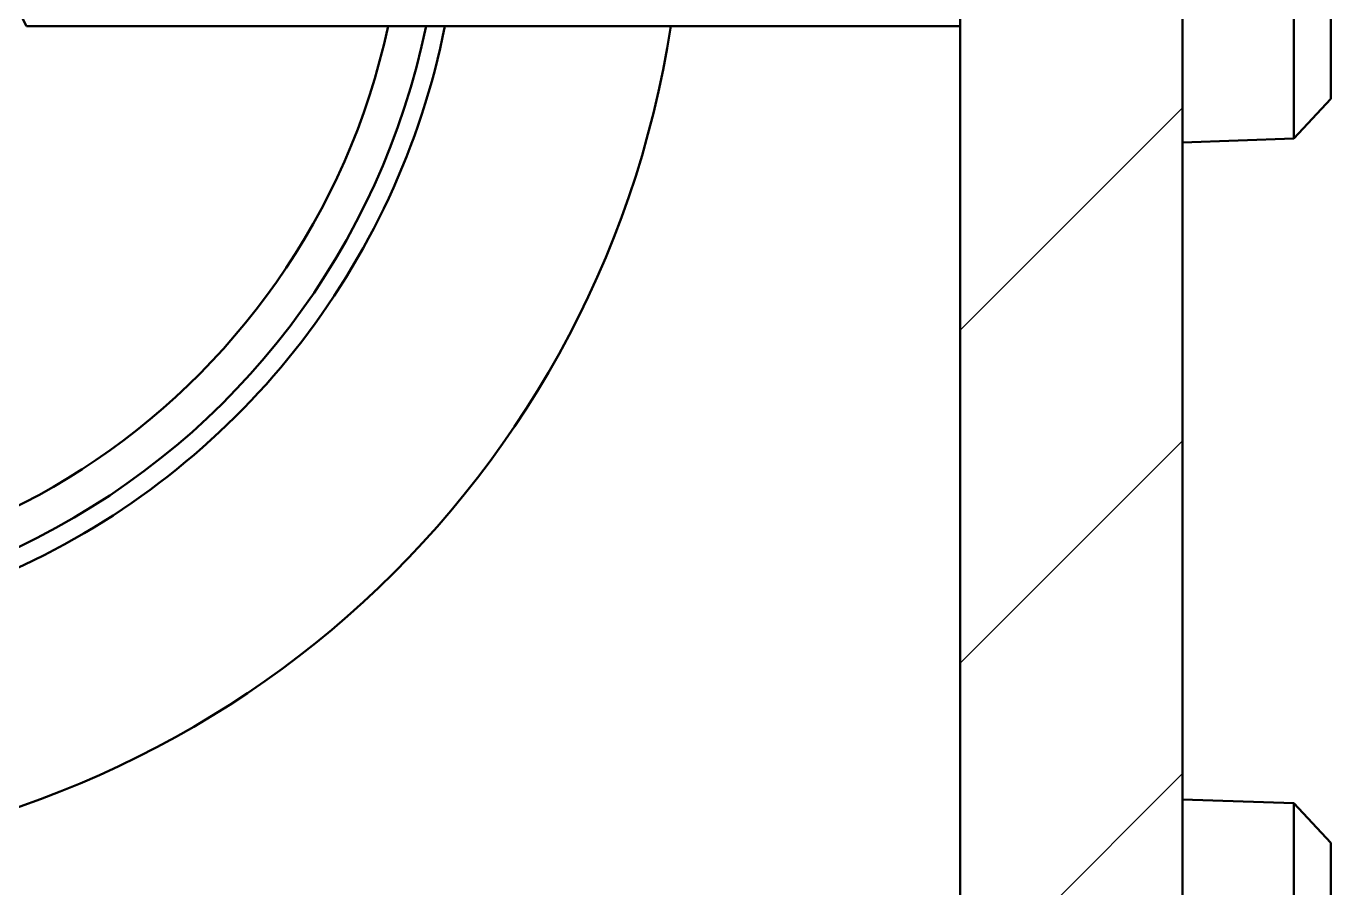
# Model space of a CAD drawing. Header units: millimetres. Extents: x 0 to 841, y 0 to 594.
# Drawn here: x 547.82 to 565.42, y 279 to 290.62 of the extents above; entities that cross this region are included whole.
import ezdxf

# ---------------------------------------------------------------- set-up
doc = ezdxf.new("R2010")
doc.units = ezdxf.units.MM
doc.layers.add('Hatch (ISO)', color=7, linetype='Continuous', lineweight=18)
doc.layers.add('Visible (ISO)', color=7, linetype='Continuous', lineweight=50)

msp = doc.modelspace()

# ---------------------------------------------------------------- hatches: boundary and pattern name
at = {"layer": 'Hatch (ISO)'}
h = msp.add_hatch(dxfattribs=at)
h.set_pattern_fill('ANSI31', color=256, scale=25.4, style=0)
h.set_pattern_definition([(45, (0, 0), (-2.245064, 2.245064), [])])
edge = h.paths.add_edge_path()
edge.add_ellipse((416.288, 307.621), major_axis=(-9.758, 2.186), ratio=1, start_angle=270, end_angle=282.6294)
edge.add_line((416.288, 317.621), (382.416, 317.621))
edge.add_ellipse((382.416, 312.621), major_axis=(-5, 0), ratio=1, start_angle=270, end_angle=360)
edge.add_line((377.416, 312.621), (377.416, 210.621))
edge.add_ellipse((382.416, 210.621), major_axis=(0, -5), ratio=1, start_angle=270, end_angle=360)
edge.add_line((382.416, 205.621), (416.288, 205.621))
edge.add_ellipse((416.288, 215.621), major_axis=(10, 0), ratio=1, start_angle=270, end_angle=282.6294)
edge.add_ellipse((445.416, 85.621), major_axis=(120.242, 26.942), ratio=1, start_angle=64.74122, end_angle=90, ccw=False)
edge.add_ellipse((474.544, 215.621), major_axis=(9.758, -2.186), ratio=1, start_angle=270, end_angle=282.6294)
edge.add_line((474.544, 205.621), (558.416, 205.621))
edge.add_ellipse((558.416, 210.621), major_axis=(5, 0), ratio=1, start_angle=270, end_angle=360)
edge.add_line((563.416, 210.621), (563.416, 312.621))
edge.add_ellipse((558.416, 312.621), major_axis=(0, 5), ratio=1, start_angle=270, end_angle=360)
edge.add_line((558.416, 317.621), (474.544, 317.621))
edge.add_ellipse((474.544, 307.621), major_axis=(-10, 0), ratio=1, start_angle=270, end_angle=282.6294)
edge.add_ellipse((445.416, 437.621), major_axis=(-120.242, -26.942), ratio=1, start_angle=64.74122, end_angle=90, ccw=False)
edge = h.paths.add_edge_path(flags=0)
edge.add_line((388.916, 208.621), (388.916, 210.621))
edge.add_ellipse((382.416, 210.621), major_axis=(0, 6.5), ratio=1, start_angle=270, end_angle=363.5049)
edge.add_line((382.019, 217.108), (380.416, 217.108))
edge.add_line((380.416, 217.108), (380.416, 221.814))
edge.add_spline(control_points=[(380.416, 221.814), (380.416, 222.421), (380.5, 223.145), (380.692, 224.324), (380.822, 224.956), (381.036, 226.225), (381.109, 226.863), (381.109, 228.037), (381.036, 228.675), (380.822, 229.944), (380.692, 230.576), (380.5, 231.755), (380.416, 232.479), (380.416, 233.086)], knot_values=[1.346639, 1.346639, 1.346639, 1.346639, 1.528836, 1.528836, 1.705012, 1.705012, 1.881187, 1.881187, 2.057362, 2.057362, 2.233538, 2.233538, 2.415734, 2.415734, 2.415734, 2.415734], degree=3, periodic=0)
edge.add_line((380.416, 233.086), (380.416, 241.621))
edge.add_ellipse((380.416, 244.121), major_axis=(2.5, 0), ratio=1, start_angle=270, end_angle=450)
edge.add_line((380.416, 246.621), (380.416, 276.621))
edge.add_ellipse((380.416, 279.121), major_axis=(2.5, 0), ratio=1, start_angle=270, end_angle=450)
edge.add_line((380.416, 281.621), (380.416, 306.121))
edge.add_line((380.416, 306.121), (382.489, 306.121))
edge.add_ellipse((382.416, 312.621), major_axis=(6.5, 0.073), ratio=1, start_angle=270, end_angle=359.355)
edge.add_line((388.916, 312.621), (388.916, 314.621))
edge.add_line((388.916, 314.621), (416.288, 314.621))
edge.add_ellipse((416.288, 307.621), major_axis=(7, 0), ratio=1, start_angle=77.3706, end_angle=90, ccw=False)
edge.add_ellipse((445.416, 437.621), major_axis=(123.169, -27.598), ratio=1, start_angle=270, end_angle=279.22446)
edge.add_ellipse((445.416, 311.397), major_axis=(-0.223, -7.497), ratio=1, start_angle=270, end_angle=453.4049)
edge.add_ellipse((445.416, 437.621), major_axis=(126.001, 7.497), ratio=1, start_angle=270, end_angle=279.22446)
edge.add_ellipse((474.544, 307.621), major_axis=(6.831, 1.531), ratio=1, start_angle=77.3706, end_angle=90, ccw=False)
edge.add_line((474.544, 314.621), (535.916, 314.621))
edge.add_ellipse((538.416, 314.621), major_axis=(0, -2.5), ratio=1, start_angle=270, end_angle=450)
edge.add_line((540.916, 314.621), (551.918, 314.621))
edge.add_line((551.918, 314.621), (551.918, 312.445))
edge.add_ellipse((558.416, 312.621), major_axis=(0.176, -6.498), ratio=1, start_angle=270, end_angle=359.0971)
edge.add_line((558.489, 306.121), (560.416, 306.121))
edge.add_line((560.416, 306.121), (560.416, 217.108))
edge.add_line((560.416, 217.108), (558.813, 217.108))
edge.add_ellipse((558.416, 210.621), major_axis=(-6.488, 0.397), ratio=1, start_angle=270, end_angle=361.9571)
edge.add_line((551.918, 210.796), (551.918, 208.621))
edge.add_line((551.918, 208.621), (540.916, 208.621))
edge.add_ellipse((538.416, 208.621), major_axis=(0, 2.5), ratio=1, start_angle=270, end_angle=450)
edge.add_line((535.916, 208.621), (474.544, 208.621))
edge.add_ellipse((474.544, 215.621), major_axis=(-7, 0), ratio=1, start_angle=77.3706, end_angle=90, ccw=False)
edge.add_ellipse((445.416, 85.621), major_axis=(-123.169, 27.598), ratio=1, start_angle=270, end_angle=279.22446)
edge.add_ellipse((445.416, 211.844), major_axis=(0.223, 7.497), ratio=1, start_angle=270, end_angle=453.4049)
edge.add_ellipse((445.416, 85.621), major_axis=(-126.001, -7.497), ratio=1, start_angle=270, end_angle=279.22446)
edge.add_ellipse((416.288, 215.621), major_axis=(-6.831, -1.531), ratio=1, start_angle=77.3706, end_angle=90, ccw=False)
edge.add_line((416.288, 208.621), (388.916, 208.621))
edge = h.paths.add_edge_path(flags=0)
edge.add_ellipse((557.666, 211.371), major_axis=(0, 2.172), ratio=1, start_angle=0, end_angle=360)
edge = h.paths.add_edge_path(flags=0)
edge.add_ellipse((557.666, 311.871), major_axis=(0, 2.172), ratio=1, start_angle=0, end_angle=360)
edge = h.paths.add_edge_path(flags=0)
edge.add_ellipse((383.166, 311.871), major_axis=(0, 2.172), ratio=1, start_angle=0, end_angle=360)
edge = h.paths.add_edge_path(flags=0)
edge.add_ellipse((383.166, 211.371), major_axis=(0, 2.172), ratio=1, start_angle=0, end_angle=360)
edge = h.paths.add_edge_path(flags=0)
edge.add_ellipse((445.416, 214.344), major_axis=(0, 2), ratio=1, start_angle=0, end_angle=360)
edge = h.paths.add_edge_path(flags=0)
edge.add_ellipse((445.416, 308.897), major_axis=(0, 2), ratio=1, start_angle=0, end_angle=360)

# ---------------------------------------------------------------- linework, layer by layer
at = {"layer": 'Visible (ISO)'}
for p, q in [((563.416, 210.621), (563.416, 312.621)), ((560.416, 306.121), (560.416, 217.108)), ((564.916, 303.138), (564.916, 289.103)), ((565.416, 289.639), (565.416, 302.602)), ((547.77, 290.721), (547.827, 290.621)), ((547.827, 290.621), (560.416, 290.621)), ((565.416, 289.639), (564.916, 289.103)), ((564.916, 289.103), (563.416, 289.051)), ((564.916, 280.138), (563.416, 280.19)), ((564.916, 280.138), (564.916, 266.103)), ((565.416, 279.602), (564.916, 280.138)), ((565.416, 266.639), (565.416, 279.602))]:
    msp.add_line(p, q, dxfattribs=at)
for radius, start, end in [(9.5, 168.0934, 347.8468), (13.25, 191.1477, 351.3184), (10.25, 240, 348.7482), (10, 245.7392, 348.463)]:
    msp.add_arc((543.416, 292.621), radius, start, end, dxfattribs=at)

doc.saveas('drawing.dxf')
